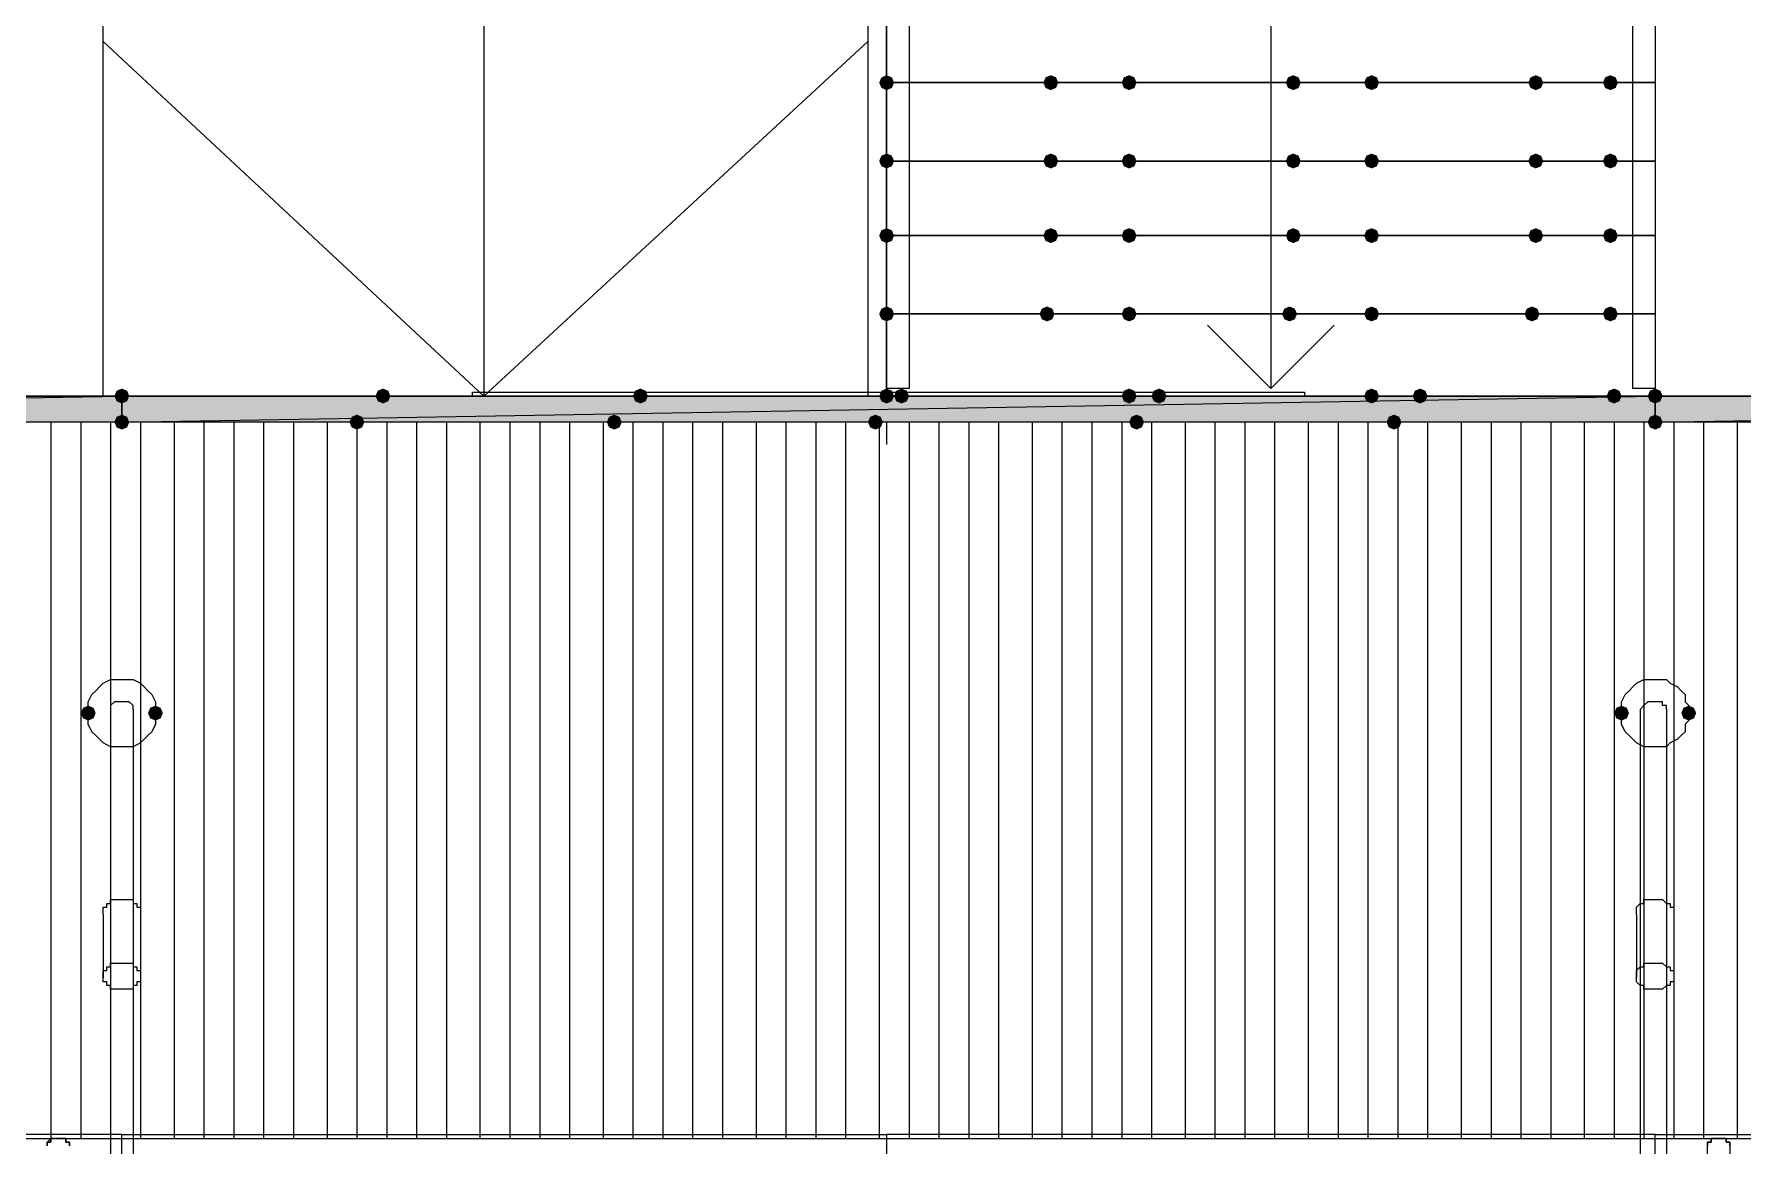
# Model space of a CAD drawing. Header units: millimetres. Extents: x 0 to 420, y 0 to 297.
# Drawn here: x 241.28 to 260.67, y 221.4 to 234.02 of the extents above; entities that cross this region are included whole.
import ezdxf

# ---------------------------------------------------------------- set-up
doc = ezdxf.new("R2010")
doc.units = ezdxf.units.MM
doc.layers.get('0').update_dxf_attribs({"linetype": 'CONTINUOUS'})

msp = doc.modelspace()

# ---------------------------------------------------------------- hatches: boundary and pattern name
at = {"true_color": 0x0000fe}
for points in [[(251.036667, 233.468333), (251.011796, 233.408537), (250.952, 233.383667), (250.892204, 233.408537), (250.867333, 233.468333), (250.892204, 233.528129), (250.952, 233.553), (251.011796, 233.528129)], [(251.036667, 233.468333), (251.011796, 233.408537), (250.952, 233.383667), (250.892204, 233.408537), (250.867333, 233.468333), (250.892204, 233.528129), (250.952, 233.553), (251.011796, 233.528129)], [(252.899333, 233.468333), (252.874462, 233.408537), (252.814667, 233.383667), (252.754871, 233.408537), (252.73, 233.468333), (252.754871, 233.528129), (252.814667, 233.553), (252.874462, 233.528129)], [(253.788333, 233.468333), (253.763463, 233.408537), (253.703667, 233.383667), (253.643871, 233.408537), (253.619, 233.468333), (253.643871, 233.528129), (253.703667, 233.553), (253.763462, 233.528129)], [(255.651, 233.468333), (255.626129, 233.408537), (255.566333, 233.383667), (255.506538, 233.408537), (255.481667, 233.468333), (255.506537, 233.528129), (255.566333, 233.553), (255.626129, 233.528129)], [(256.54, 233.468333), (256.515129, 233.408537), (256.455333, 233.383667), (256.395538, 233.408537), (256.370667, 233.468333), (256.395537, 233.528129), (256.455333, 233.553), (256.515129, 233.528129)], [(258.402667, 233.468333), (258.377796, 233.408537), (258.318, 233.383667), (258.258204, 233.408537), (258.233333, 233.468333), (258.258204, 233.528129), (258.318, 233.553), (258.377796, 233.528129)], [(259.249333, 233.468333), (259.224462, 233.408537), (259.164667, 233.383667), (259.104871, 233.408537), (259.08, 233.468333), (259.104871, 233.528129), (259.164667, 233.553), (259.224462, 233.528129)], [(251.036667, 232.579333), (251.011796, 232.519537), (250.952, 232.494667), (250.892204, 232.519537), (250.867333, 232.579333), (250.892204, 232.639129), (250.952, 232.664), (251.011796, 232.639129)], [(251.036667, 232.579333), (251.011796, 232.519537), (250.952, 232.494667), (250.892204, 232.519537), (250.867333, 232.579333), (250.892204, 232.639129), (250.952, 232.664), (251.011796, 232.639129)], [(252.899333, 232.579333), (252.874462, 232.519537), (252.814667, 232.494667), (252.754871, 232.519537), (252.73, 232.579333), (252.754871, 232.639129), (252.814667, 232.664), (252.874462, 232.639129)], [(253.788333, 232.579333), (253.763463, 232.519537), (253.703667, 232.494667), (253.643871, 232.519537), (253.619, 232.579333), (253.643871, 232.639129), (253.703667, 232.664), (253.763462, 232.639129)], [(255.651, 232.579333), (255.626129, 232.519537), (255.566333, 232.494667), (255.506538, 232.519537), (255.481667, 232.579333), (255.506537, 232.639129), (255.566333, 232.664), (255.626129, 232.639129)], [(256.54, 232.579333), (256.515129, 232.519537), (256.455333, 232.494667), (256.395538, 232.519537), (256.370667, 232.579333), (256.395537, 232.639129), (256.455333, 232.664), (256.515129, 232.639129)], [(258.402667, 232.579333), (258.377796, 232.519537), (258.318, 232.494667), (258.258204, 232.519537), (258.233333, 232.579333), (258.258204, 232.639129), (258.318, 232.664), (258.377796, 232.639129)], [(259.249333, 232.579333), (259.224462, 232.519537), (259.164667, 232.494667), (259.104871, 232.519537), (259.08, 232.579333), (259.104871, 232.639129), (259.164667, 232.664), (259.224462, 232.639129)], [(251.036667, 231.732667), (251.011796, 231.672871), (250.952, 231.648), (250.892204, 231.672871), (250.867333, 231.732667), (250.892204, 231.792462), (250.952, 231.817333), (251.011796, 231.792463)], [(251.036667, 231.732667), (251.011796, 231.672871), (250.952, 231.648), (250.892204, 231.672871), (250.867333, 231.732667), (250.892204, 231.792462), (250.952, 231.817333), (251.011796, 231.792463)], [(252.899333, 231.732667), (252.874462, 231.672871), (252.814667, 231.648), (252.754871, 231.672871), (252.73, 231.732667), (252.754871, 231.792462), (252.814667, 231.817333), (252.874462, 231.792463)], [(253.788333, 231.732667), (253.763463, 231.672871), (253.703667, 231.648), (253.643871, 231.672871), (253.619, 231.732667), (253.643871, 231.792462), (253.703667, 231.817333), (253.763462, 231.792463)], [(255.651, 231.732667), (255.626129, 231.672871), (255.566333, 231.648), (255.506538, 231.672871), (255.481667, 231.732667), (255.506537, 231.792462), (255.566333, 231.817333), (255.626129, 231.792463)], [(256.54, 231.732667), (256.515129, 231.672871), (256.455333, 231.648), (256.395538, 231.672871), (256.370667, 231.732667), (256.395537, 231.792462), (256.455333, 231.817333), (256.515129, 231.792463)], [(258.402667, 231.732667), (258.377796, 231.672871), (258.318, 231.648), (258.258204, 231.672871), (258.233333, 231.732667), (258.258204, 231.792462), (258.318, 231.817333), (258.377796, 231.792463)], [(259.249333, 231.732667), (259.224462, 231.672871), (259.164667, 231.648), (259.104871, 231.672871), (259.08, 231.732667), (259.104871, 231.792462), (259.164667, 231.817333), (259.224462, 231.792463)], [(251.036667, 230.843667), (251.011796, 230.783871), (250.952, 230.759), (250.892204, 230.783871), (250.867333, 230.843667), (250.892204, 230.903462), (250.952, 230.928333), (251.011796, 230.903463)], [(251.036667, 230.843667), (251.011796, 230.783871), (250.952, 230.759), (250.892204, 230.783871), (250.867333, 230.843667), (250.892204, 230.903462), (250.952, 230.928333), (251.011796, 230.903463)], [(252.857, 230.843667), (252.832129, 230.783871), (252.772333, 230.759), (252.712538, 230.783871), (252.687667, 230.843667), (252.712537, 230.903462), (252.772333, 230.928333), (252.832129, 230.903463)], [(253.788333, 230.843667), (253.763463, 230.783871), (253.703667, 230.759), (253.643871, 230.783871), (253.619, 230.843667), (253.643871, 230.903462), (253.703667, 230.928333), (253.763462, 230.903463)], [(255.608667, 230.843667), (255.583796, 230.783871), (255.524, 230.759), (255.464204, 230.783871), (255.439333, 230.843667), (255.464204, 230.903462), (255.524, 230.928333), (255.583796, 230.903463)], [(256.54, 230.843667), (256.515129, 230.783871), (256.455333, 230.759), (256.395538, 230.783871), (256.370667, 230.843667), (256.395537, 230.903462), (256.455333, 230.928333), (256.515129, 230.903463)], [(258.360333, 230.843667), (258.335462, 230.783871), (258.275667, 230.759), (258.215871, 230.783871), (258.191, 230.843667), (258.215871, 230.903462), (258.275667, 230.928333), (258.335462, 230.903463)], [(259.249333, 230.843667), (259.224462, 230.783871), (259.164667, 230.759), (259.104871, 230.783871), (259.08, 230.843667), (259.104871, 230.903462), (259.164667, 230.928333), (259.224462, 230.903463)], [(242.358333, 229.912333), (242.333463, 229.852537), (242.273667, 229.827667), (242.213871, 229.852537), (242.189, 229.912333), (242.213871, 229.972129), (242.273667, 229.997), (242.333462, 229.972129)], [(245.321667, 229.912333), (245.296796, 229.852537), (245.237, 229.827667), (245.177204, 229.852537), (245.152333, 229.912333), (245.177204, 229.972129), (245.237, 229.997), (245.296796, 229.972129)], [(248.242667, 229.912333), (248.217796, 229.852537), (248.158, 229.827667), (248.098204, 229.852537), (248.073333, 229.912333), (248.098204, 229.972129), (248.158, 229.997), (248.217796, 229.972129)], [(251.036667, 229.912333), (251.011796, 229.852537), (250.952, 229.827667), (250.892204, 229.852537), (250.867333, 229.912333), (250.892204, 229.972129), (250.952, 229.997), (251.011796, 229.972129)], [(251.036667, 229.912333), (251.011796, 229.852537), (250.952, 229.827667), (250.892204, 229.852537), (250.867333, 229.912333), (250.892204, 229.972129), (250.952, 229.997), (251.011796, 229.972129)], [(251.206, 229.912333), (251.181129, 229.852537), (251.121333, 229.827667), (251.061538, 229.852537), (251.036667, 229.912333), (251.061537, 229.972129), (251.121333, 229.997), (251.181129, 229.972129)], [(253.788333, 229.912333), (253.763463, 229.852537), (253.703667, 229.827667), (253.643871, 229.852537), (253.619, 229.912333), (253.643871, 229.972129), (253.703667, 229.997), (253.763462, 229.972129)], [(254.127, 229.912333), (254.102129, 229.852537), (254.042333, 229.827667), (253.982537, 229.852537), (253.957667, 229.912333), (253.982537, 229.972129), (254.042333, 229.997), (254.102129, 229.972129)], [(256.54, 229.912333), (256.515129, 229.852537), (256.455333, 229.827667), (256.395538, 229.852537), (256.370667, 229.912333), (256.395537, 229.972129), (256.455333, 229.997), (256.515129, 229.972129)], [(257.090333, 229.912333), (257.065462, 229.852537), (257.005667, 229.827667), (256.945871, 229.852537), (256.921, 229.912333), (256.945871, 229.972129), (257.005667, 229.997), (257.065462, 229.972129)], [(259.291667, 229.912333), (259.266796, 229.852537), (259.207, 229.827667), (259.147204, 229.852537), (259.122333, 229.912333), (259.147204, 229.972129), (259.207, 229.997), (259.266796, 229.972129)], [(259.757333, 229.912333), (259.732463, 229.852537), (259.672667, 229.827667), (259.612871, 229.852537), (259.588, 229.912333), (259.612871, 229.972129), (259.672667, 229.997), (259.732462, 229.972129)], [(242.358333, 229.616), (242.333463, 229.556204), (242.273667, 229.531333), (242.213871, 229.556204), (242.189, 229.616), (242.213871, 229.675796), (242.273667, 229.700667), (242.333462, 229.675796)], [(245.025333, 229.616), (245.000462, 229.556204), (244.940667, 229.531333), (244.880871, 229.556204), (244.856, 229.616), (244.880871, 229.675796), (244.940667, 229.700667), (245.000462, 229.675796)], [(247.946333, 229.616), (247.921462, 229.556204), (247.861667, 229.531333), (247.801871, 229.556204), (247.777, 229.616), (247.801871, 229.675796), (247.861667, 229.700667), (247.921462, 229.675796)], [(250.909667, 229.616), (250.884796, 229.556204), (250.825, 229.531333), (250.765204, 229.556204), (250.740333, 229.616), (250.765204, 229.675796), (250.825, 229.700667), (250.884796, 229.675796)], [(253.873, 229.616), (253.848129, 229.556204), (253.788333, 229.531333), (253.728538, 229.556204), (253.703667, 229.616), (253.728537, 229.675796), (253.788333, 229.700667), (253.848129, 229.675796)], [(256.794, 229.616), (256.769129, 229.556204), (256.709333, 229.531333), (256.649538, 229.556204), (256.624667, 229.616), (256.649537, 229.675796), (256.709333, 229.700667), (256.769129, 229.675796)], [(259.757333, 229.616), (259.732463, 229.556204), (259.672667, 229.531333), (259.612871, 229.556204), (259.588, 229.616), (259.612871, 229.675796), (259.672667, 229.700667), (259.732462, 229.675796)]]:
    msp.add_hatch(color=0, dxfattribs=at).paths.add_polyline_path(points, flags=0)
at = {"true_color": 0x000007}
h = msp.add_hatch(color=0, dxfattribs=at)
h.paths.add_polyline_path([(242.273667, 229.616), (224.874667, 229.616), (242.273667, 229.912333)], flags=0)
h.paths.add_polyline_path([(224.874667, 229.616), (242.273667, 229.912333), (224.874667, 229.912333)], flags=0)
h = msp.add_hatch(color=0, dxfattribs=at)
h.paths.add_polyline_path([(259.672667, 229.616), (242.273667, 229.616), (259.672667, 229.912333)], flags=0)
h.paths.add_polyline_path([(242.273667, 229.616), (259.672667, 229.912333), (242.273667, 229.912333)], flags=0)
h = msp.add_hatch(color=0, dxfattribs=at)
h.paths.add_polyline_path([(277.071667, 229.616), (259.672667, 229.616), (277.071667, 229.912333)], flags=0)
h.paths.add_polyline_path([(259.672667, 229.616), (277.071667, 229.912333), (259.672667, 229.912333)], flags=0)
for points in [[(241.977333, 226.314), (241.952462, 226.254204), (241.892667, 226.229333), (241.832871, 226.254204), (241.808, 226.314), (241.832871, 226.373796), (241.892667, 226.398667), (241.952462, 226.373796)], [(242.739333, 226.314), (242.714463, 226.254204), (242.654667, 226.229333), (242.594871, 226.254204), (242.57, 226.314), (242.594871, 226.373796), (242.654667, 226.398667), (242.714462, 226.373796)], [(259.376333, 226.314), (259.351462, 226.254204), (259.291667, 226.229333), (259.231871, 226.254204), (259.207, 226.314), (259.231871, 226.373796), (259.291667, 226.398667), (259.351462, 226.373796)], [(260.138333, 226.314), (260.113462, 226.254204), (260.053667, 226.229333), (259.993871, 226.254204), (259.969, 226.314), (259.993871, 226.373796), (260.053667, 226.398667), (260.113462, 226.373796)]]:
    msp.add_hatch(color=0, dxfattribs=at).paths.add_polyline_path(points, flags=0)

# ---------------------------------------------------------------- linework, layer by layer
at = {"color": 0, "true_color": 0x000007}
for points in [[(250.740333, 256.032), (250.740333, 229.912333), (242.062, 229.912333), (242.062, 256.032)], [(246.38, 256.032), (246.38, 229.912333), (250.740333, 233.934)], [(250.952, 234.315), (250.952, 233.468333)], [(255.312333, 234.315), (255.312333, 233.468333), (255.312333, 230.843667), (255.312333, 229.997), (254.592667, 230.716667)], [(246.38, 229.912333), (242.062, 233.934)], [(250.952, 233.468333), (250.952, 232.579333)], [(250.952, 232.579333), (250.952, 231.732667)], [(250.952, 231.732667), (250.952, 230.843667)], [(250.952, 230.843667), (250.952, 229.912333)], [(255.312333, 229.997), (256.032, 230.716667)], [(246.253, 229.912333), (246.253, 229.954667), (255.693333, 229.954667)], [(242.273667, 229.912333), (224.874667, 229.912333)], [(259.672667, 229.912333), (242.273667, 229.912333)], [(277.071667, 229.912333), (259.672667, 229.912333)], [(250.952, 229.616), (250.952, 229.362)], [(241.892667, 226.314), (241.892667, 226.398667), (241.892667, 226.441), (241.935, 226.525667), (241.977333, 226.568), (242.019667, 226.610333), (242.062, 226.652667), (242.146667, 226.695), (242.189, 226.695), (242.273667, 226.695), (242.358333, 226.695), (242.400667, 226.695), (242.485333, 226.652667), (242.527667, 226.610333), (242.57, 226.568), (242.612333, 226.525667), (242.654667, 226.441), (242.654667, 226.398667), (242.654667, 226.314)], [(259.291667, 226.314), (259.291667, 226.398667), (259.291667, 226.441), (259.334, 226.525667), (259.376333, 226.568), (259.418667, 226.610333), (259.461, 226.652667), (259.545667, 226.695), (259.588, 226.695), (259.672667, 226.695), (259.715, 226.695), (259.799667, 226.695), (259.842, 226.652667), (259.926667, 226.610333), (259.969, 226.568), (260.011333, 226.525667), (260.011333, 226.441), (260.053667, 226.398667), (260.053667, 226.314)], [(242.400667, 226.356333), (242.400667, 226.398667), (242.358333, 226.441), (242.316, 226.441), (242.273667, 226.441), (242.231333, 226.441), (242.189, 226.441), (242.146667, 226.398667), (242.146667, 226.356333)], [(242.146667, 226.356333), (242.146667, 221.022333)], [(242.400667, 226.356333), (242.400667, 221.022333)], [(259.799667, 226.356333), (259.799667, 226.398667), (259.757333, 226.398667), (259.757333, 226.441), (259.715, 226.441), (259.672667, 226.441), (259.630333, 226.441), (259.588, 226.441), (259.545667, 226.398667), (259.503333, 226.356333)], [(259.503333, 226.356333), (259.503333, 221.022333)], [(259.799667, 226.356333), (259.799667, 221.022333)], [(242.062, 224.028), (242.062, 224.070333), (242.062, 224.112667), (242.104333, 224.112667), (242.104333, 224.155), (242.146667, 224.155), (242.146667, 224.197333), (242.189, 224.197333), (242.231333, 224.197333), (242.273667, 224.197333), (242.316, 224.197333), (242.358333, 224.197333), (242.400667, 224.197333), (242.400667, 224.155), (242.443, 224.155), (242.443, 224.112667), (242.485333, 224.112667), (242.485333, 224.070333), (242.485333, 224.028)], [(259.461, 224.028), (259.461, 224.070333), (259.461, 224.112667), (259.503333, 224.155), (259.545667, 224.155), (259.545667, 224.197333), (259.588, 224.197333), (259.630333, 224.197333), (259.672667, 224.197333), (259.715, 224.197333), (259.757333, 224.197333), (259.799667, 224.155), (259.842, 224.155), (259.842, 224.112667), (259.884333, 224.112667), (259.884333, 224.070333), (259.884333, 224.028)], [(242.062, 224.028), (242.062, 223.308333)], [(242.485333, 224.028), (242.485333, 223.308333)], [(259.461, 224.028), (259.461, 223.308333)], [(259.884333, 224.028), (259.884333, 223.308333)], [(241.681, 221.403333), (241.681, 221.445667), (241.638667, 221.445667), (241.638667, 221.488), (241.596333, 221.488), (241.554, 221.488), (241.511667, 221.488), (241.469333, 221.488), (241.469333, 221.445667), (241.427, 221.445667), (241.427, 221.403333)], [(241.681, 221.403333), (241.681, 221.445667), (241.638667, 221.445667), (241.638667, 221.488), (241.596333, 221.488), (241.554, 221.488), (241.511667, 221.488), (241.469333, 221.488), (241.427, 221.445667), (241.427, 221.403333)], [(241.427, 221.403333), (241.427, 221.445667), (241.469333, 221.445667), (241.469333, 221.488), (241.511667, 221.488), (241.554, 221.488), (241.596333, 221.488), (241.638667, 221.488), (241.638667, 221.445667), (241.681, 221.445667), (241.681, 221.403333)], [(241.681, 221.403333), (241.681, 221.445667), (241.638667, 221.445667), (241.638667, 221.488), (241.596333, 221.488), (241.554, 221.488), (241.511667, 221.488), (241.469333, 221.488), (241.427, 221.445667), (241.427, 221.403333)], [(241.427, 221.403333), (241.427, 221.445667), (241.469333, 221.445667), (241.469333, 221.488), (241.511667, 221.488), (241.554, 221.488), (241.596333, 221.488), (241.638667, 221.488), (241.638667, 221.445667), (241.681, 221.445667), (241.681, 221.403333)], [(241.681, 221.403333), (241.681, 221.445667), (241.638667, 221.445667), (241.638667, 221.488), (241.596333, 221.488), (241.554, 221.488), (241.511667, 221.488), (241.469333, 221.488), (241.469333, 221.445667), (241.427, 221.445667), (241.427, 221.403333)], [(241.427, 221.403333), (241.427, 221.445667), (241.469333, 221.488), (241.511667, 221.488), (241.554, 221.488), (241.596333, 221.488), (241.638667, 221.488), (241.638667, 221.445667), (241.681, 221.445667), (241.681, 221.403333)], [(241.681, 221.403333), (241.681, 221.445667), (241.638667, 221.445667), (241.638667, 221.488), (241.596333, 221.488), (241.554, 221.488), (241.511667, 221.488), (241.469333, 221.488), (241.469333, 221.445667), (241.427, 221.445667), (241.427, 221.403333)], [(260.265333, 221.403333), (260.265333, 221.445667), (260.307667, 221.445667), (260.307667, 221.488), (260.35, 221.488), (260.392333, 221.488), (260.434667, 221.488), (260.477, 221.488), (260.477, 221.445667), (260.519333, 221.445667), (260.519333, 221.403333)], [(260.519333, 221.403333), (260.519333, 221.445667), (260.477, 221.445667), (260.477, 221.488), (260.434667, 221.488), (260.392333, 221.488), (260.35, 221.488), (260.307667, 221.488), (260.307667, 221.445667), (260.265333, 221.445667), (260.265333, 221.403333)], [(260.265333, 221.403333), (260.265333, 221.445667), (260.307667, 221.445667), (260.307667, 221.488), (260.35, 221.488), (260.392333, 221.488), (260.434667, 221.488), (260.477, 221.488), (260.477, 221.445667), (260.519333, 221.445667), (260.519333, 221.403333)], [(260.519333, 221.403333), (260.519333, 221.445667), (260.477, 221.445667), (260.477, 221.488), (260.434667, 221.488), (260.392333, 221.488), (260.35, 221.488), (260.307667, 221.488), (260.307667, 221.445667), (260.265333, 221.445667), (260.265333, 221.403333)], [(260.265333, 221.403333), (260.265333, 221.445667), (260.307667, 221.445667), (260.307667, 221.488), (260.35, 221.488), (260.392333, 221.488), (260.434667, 221.488), (260.477, 221.488), (260.477, 221.445667), (260.519333, 221.445667), (260.519333, 221.403333)], [(260.519333, 221.403333), (260.519333, 221.445667), (260.477, 221.445667), (260.477, 221.488), (260.434667, 221.488), (260.392333, 221.488), (260.35, 221.488), (260.307667, 221.488), (260.307667, 221.445667), (260.265333, 221.445667), (260.265333, 221.403333)]]:
    msp.add_lwpolyline(points, dxfattribs=at)
for points in [[(251.206, 234.696), (251.206, 234.315), (251.206, 229.997), (250.952, 229.997), (250.952, 234.315), (250.952, 234.696)], [(259.672667, 234.696), (259.672667, 234.315), (259.672667, 229.997), (259.418667, 229.997), (259.418667, 234.315), (259.418667, 234.696)], [(250.952, 234.315), (259.672667, 234.315), (259.672667, 233.468333), (250.952, 233.468333)], [(250.952, 233.468333), (259.672667, 233.468333), (259.672667, 232.579333), (250.952, 232.579333)], [(250.952, 232.579333), (259.672667, 232.579333), (259.672667, 231.732667), (250.952, 231.732667)], [(250.952, 231.732667), (259.672667, 231.732667), (259.672667, 230.843667), (250.952, 230.843667)], [(250.952, 230.843667), (259.672667, 230.843667), (259.672667, 229.997), (259.672667, 229.912333), (250.952, 229.912333), (250.952, 229.997)], [(255.693333, 229.954667), (255.693333, 229.912333), (246.253, 229.912333), (246.253, 229.954667)], [(294.428333, 229.912333), (294.428333, 229.616), (277.071667, 229.616), (277.071667, 229.912333), (277.071667, 229.616), (259.672667, 229.616), (259.672667, 229.912333), (259.672667, 229.616), (242.273667, 229.616), (242.273667, 229.912333), (242.273667, 229.616), (224.874667, 229.616), (224.874667, 229.912333), (207.518, 229.912333), (207.518, 229.616), (224.874667, 229.616), (224.874667, 229.912333), (242.273667, 229.912333), (259.672667, 229.912333), (277.071667, 229.912333)], [(242.273667, 229.616), (224.874667, 229.616), (242.273667, 229.912333)], [(224.874667, 229.616), (242.273667, 229.912333), (224.874667, 229.912333)], [(259.672667, 229.616), (242.273667, 229.616), (259.672667, 229.912333)], [(242.273667, 229.616), (259.672667, 229.912333), (242.273667, 229.912333)], [(277.071667, 229.616), (259.672667, 229.616), (277.071667, 229.912333)], [(259.672667, 229.616), (277.071667, 229.912333), (259.672667, 229.912333)], [(381.973667, 229.065667), (381.973667, 229.616), (119.972667, 229.616), (119.972667, 229.065667), (119.972667, 222.080667), (119.972667, 221.488), (381.973667, 221.488), (381.973667, 222.080667)], [(242.358333, 225.933), (242.273667, 225.933), (242.189, 225.933), (242.146667, 225.933), (242.062, 225.975333), (242.019667, 226.017667), (241.977333, 226.06), (241.935, 226.102333), (241.892667, 226.187), (241.892667, 226.229333), (241.892667, 226.314), (241.892667, 226.398667), (241.892667, 226.441), (241.935, 226.525667), (241.977333, 226.568), (242.019667, 226.610333), (242.062, 226.652667), (242.146667, 226.695), (242.189, 226.695), (242.273667, 226.695), (242.358333, 226.695), (242.400667, 226.695), (242.485333, 226.652667), (242.527667, 226.610333), (242.57, 226.568), (242.612333, 226.525667), (242.654667, 226.441), (242.654667, 226.398667), (242.654667, 226.314), (242.654667, 226.229333), (242.654667, 226.187), (242.612333, 226.102333), (242.57, 226.06), (242.527667, 226.017667), (242.485333, 225.975333), (242.400667, 225.933)], [(259.715, 225.933), (259.672667, 225.933), (259.588, 225.933), (259.545667, 225.933), (259.461, 225.975333), (259.418667, 226.017667), (259.376333, 226.06), (259.334, 226.102333), (259.291667, 226.187), (259.291667, 226.229333), (259.291667, 226.314), (259.291667, 226.398667), (259.291667, 226.441), (259.334, 226.525667), (259.376333, 226.568), (259.418667, 226.610333), (259.461, 226.652667), (259.545667, 226.695), (259.588, 226.695), (259.672667, 226.695), (259.715, 226.695), (259.799667, 226.695), (259.842, 226.652667), (259.926667, 226.610333), (259.969, 226.568), (260.011333, 226.525667), (260.011333, 226.441), (260.053667, 226.398667), (260.053667, 226.314), (260.053667, 226.229333), (260.011333, 226.187), (260.011333, 226.102333), (259.969, 226.06), (259.926667, 226.017667), (259.842, 225.975333), (259.799667, 225.933)], [(242.316, 223.181333), (242.273667, 223.181333), (242.231333, 223.181333), (242.189, 223.181333), (242.146667, 223.181333), (242.146667, 223.223667), (242.104333, 223.223667), (242.104333, 223.266), (242.062, 223.266), (242.062, 223.308333), (242.062, 223.350667), (242.062, 223.393), (242.104333, 223.393), (242.104333, 223.435333), (242.146667, 223.435333), (242.146667, 223.477667), (242.189, 223.477667), (242.231333, 223.477667), (242.273667, 223.477667), (242.316, 223.477667), (242.358333, 223.477667), (242.400667, 223.477667), (242.400667, 223.435333), (242.443, 223.435333), (242.443, 223.393), (242.485333, 223.393), (242.485333, 223.350667), (242.485333, 223.308333), (242.485333, 223.266), (242.443, 223.266), (242.443, 223.223667), (242.400667, 223.223667), (242.400667, 223.181333), (242.358333, 223.181333)], [(259.715, 223.181333), (259.672667, 223.181333), (259.630333, 223.181333), (259.588, 223.181333), (259.545667, 223.181333), (259.545667, 223.223667), (259.503333, 223.223667), (259.461, 223.266), (259.461, 223.308333), (259.461, 223.350667), (259.461, 223.393), (259.503333, 223.435333), (259.545667, 223.435333), (259.545667, 223.477667), (259.588, 223.477667), (259.630333, 223.477667), (259.672667, 223.477667), (259.715, 223.477667), (259.757333, 223.477667), (259.799667, 223.435333), (259.842, 223.435333), (259.842, 223.393), (259.884333, 223.393), (259.884333, 223.350667), (259.884333, 223.308333), (259.884333, 223.266), (259.842, 223.266), (259.842, 223.223667), (259.799667, 223.223667), (259.757333, 223.181333)], [(224.874667, 221.191667), (242.273667, 221.191667), (242.273667, 221.530333), (224.874667, 221.530333)], [(242.273667, 221.530333), (250.952, 221.530333), (250.952, 221.191667), (242.273667, 221.191667)], [(259.672667, 221.530333), (250.952, 221.530333), (250.952, 221.191667), (259.672667, 221.191667)], [(277.071667, 221.191667), (259.672667, 221.191667), (259.672667, 221.530333), (277.071667, 221.530333)], [(260.519333, 221.361), (260.519333, 221.318667), (260.519333, 221.276333), (260.477, 221.234), (260.434667, 221.234), (260.434667, 221.191667), (260.392333, 221.191667), (260.35, 221.191667), (260.35, 221.234), (260.307667, 221.234), (260.265333, 221.276333), (260.265333, 221.318667), (260.265333, 221.361), (260.265333, 221.403333), (260.265333, 221.445667), (260.307667, 221.445667), (260.307667, 221.488), (260.35, 221.488), (260.392333, 221.488), (260.434667, 221.488), (260.477, 221.488), (260.477, 221.445667), (260.519333, 221.445667), (260.519333, 221.403333)], [(260.265333, 221.361), (260.265333, 221.403333), (260.265333, 221.445667), (260.307667, 221.445667), (260.307667, 221.488), (260.35, 221.488), (260.392333, 221.488), (260.434667, 221.488), (260.477, 221.488), (260.477, 221.445667), (260.519333, 221.445667), (260.519333, 221.403333), (260.519333, 221.361), (260.519333, 221.318667), (260.519333, 221.276333), (260.477, 221.234), (260.434667, 221.234), (260.434667, 221.191667), (260.392333, 221.191667), (260.35, 221.191667), (260.35, 221.234), (260.307667, 221.234), (260.265333, 221.276333), (260.265333, 221.318667)]]:
    msp.add_lwpolyline(points, close=True, dxfattribs=at)
at = {"color": 0, "true_color": 0x0000fd}
for points in [[(241.469333, 229.616), (241.469333, 221.488)], [(241.808, 229.616), (241.808, 221.488)], [(242.146667, 229.616), (242.146667, 221.488)], [(242.485333, 229.616), (242.485333, 221.488)], [(242.866333, 229.616), (242.866333, 221.488)], [(243.205, 229.616), (243.205, 221.488)], [(243.543667, 229.616), (243.543667, 221.488)], [(243.882333, 229.616), (243.882333, 221.488)], [(244.221, 229.616), (244.221, 221.488)], [(244.602, 229.616), (244.602, 221.488)], [(244.940667, 229.616), (244.940667, 221.488)], [(245.279333, 229.616), (245.279333, 221.488)], [(245.618, 229.616), (245.618, 221.488)], [(245.956667, 229.616), (245.956667, 221.488)], [(246.337667, 229.616), (246.337667, 221.488)], [(246.676333, 229.616), (246.676333, 221.488)], [(247.015, 229.616), (247.015, 221.488)], [(247.353667, 229.616), (247.353667, 221.488)], [(247.734667, 229.616), (247.734667, 221.488)], [(248.073333, 229.616), (248.073333, 221.488)], [(248.412, 229.616), (248.412, 221.488)], [(248.750667, 229.616), (248.750667, 221.488)], [(249.089333, 229.616), (249.089333, 221.488)], [(249.470333, 229.616), (249.470333, 221.488)], [(249.809, 229.616), (249.809, 221.488)], [(250.147667, 229.616), (250.147667, 221.488)], [(250.486333, 229.616), (250.486333, 221.488)], [(250.867333, 229.616), (250.867333, 221.488)], [(251.206, 229.616), (251.206, 221.488)], [(251.544667, 229.616), (251.544667, 221.488)], [(251.883333, 229.616), (251.883333, 221.488)], [(252.222, 229.616), (252.222, 221.488)], [(252.603, 229.616), (252.603, 221.488)], [(252.941667, 229.616), (252.941667, 221.488)], [(253.280333, 229.616), (253.280333, 221.488)], [(253.619, 229.616), (253.619, 221.488)], [(253.957667, 229.616), (253.957667, 221.488)], [(254.338667, 229.616), (254.338667, 221.488)], [(254.677333, 229.616), (254.677333, 221.488)], [(255.016, 229.616), (255.016, 221.488)], [(255.354667, 229.616), (255.354667, 221.488)], [(255.735667, 229.616), (255.735667, 221.488)], [(256.074333, 229.616), (256.074333, 221.488)], [(256.413, 229.616), (256.413, 221.488)], [(256.751667, 229.616), (256.751667, 221.488)], [(257.090333, 229.616), (257.090333, 221.488)], [(257.471333, 229.616), (257.471333, 221.488)], [(257.81, 229.616), (257.81, 221.488)], [(258.148667, 229.616), (258.148667, 221.488)], [(258.487333, 229.616), (258.487333, 221.488)], [(258.868333, 229.616), (258.868333, 221.488)], [(259.207, 229.616), (259.207, 221.488)], [(259.545667, 229.616), (259.545667, 221.488)], [(259.884333, 229.616), (259.884333, 221.488)], [(260.223, 229.616), (260.223, 221.488)], [(260.604, 229.616), (260.604, 221.488)]]:
    msp.add_lwpolyline(points, dxfattribs=at)

doc.saveas('drawing.dxf')
